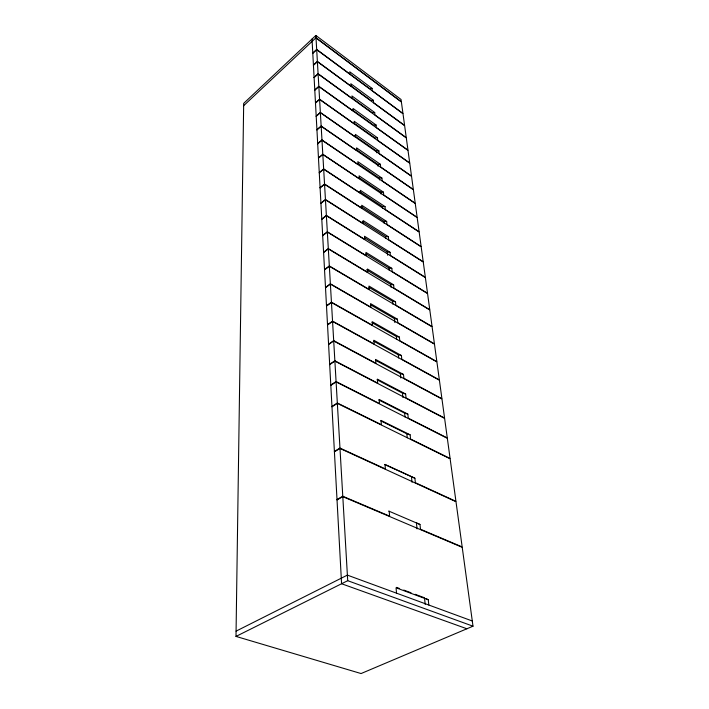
<?xml version="1.0" encoding="UTF-8"?>
<svg xmlns="http://www.w3.org/2000/svg" width="709" height="709" viewBox="0 0 709 709"><rect width="100%" height="100%" fill="white"/><g stroke="black" fill="none" stroke-linecap="round" stroke-linejoin="round"><path stroke-width="1.06" d="M337.032 499.925L342.801 496.663L462.224 547.33L473 626.189L361.067 673.55L236 636.416L243.683 103.381L315.859 35.45L401.055 99.499L401.374 101.804L315.992 37.754L315.859 35.45M243.648 105.712L315.992 37.754M312.775 53.095L316.675 49.462L316.01 37.949L401.391 101.999L402.969 113.493L372.296 90.734L372.039 88.377L349.75 71.804L349.962 74.161M312.784 53.29L316.693 49.665L402.996 113.688L404.6 125.449L373.608 102.716L373.342 100.297L350.822 83.733L351.035 86.152L317.375 61.453L316.693 49.665M313.422 65.095L317.375 61.453M313.44 65.29L317.393 61.656L404.626 125.653L406.266 137.679L374.955 114.973L374.689 112.501L351.921 95.945L352.143 98.427L318.093 73.736L317.393 61.656M314.096 77.378L318.093 73.736M314.105 77.591L318.111 73.949L406.301 137.883L407.976 150.184L376.337 127.523L376.062 124.988L353.038 108.459L353.268 110.994L318.828 86.33L318.111 73.949M314.778 89.972L318.828 86.33M314.787 90.185L318.846 86.542L408.003 150.397L409.722 162.99L377.746 140.373L377.463 137.776L354.19 121.274L354.42 123.871L319.582 99.233L318.846 86.542M315.478 102.885L319.582 99.233M315.487 103.097L319.599 99.446L409.758 163.203L411.512 176.098L379.2 153.534L378.907 150.875L355.369 134.4L355.608 137.067L320.362 112.465L319.599 99.446M316.196 116.116L320.362 112.465M316.205 116.338L320.371 112.687L411.548 176.311L413.347 189.516L380.68 167.023L380.378 164.293L356.574 147.862L356.822 150.592L321.15 126.034L320.371 112.687M316.932 129.694L321.15 126.034M316.941 129.924L321.168 126.264L413.382 189.737L415.226 203.261L382.195 180.848L381.894 178.056L357.815 161.661L358.063 164.461L321.966 139.965L321.168 126.264M317.685 143.617L321.966 139.965M317.703 143.856L321.975 140.196L415.261 203.492L417.149 217.344L383.755 195.019L383.445 192.157L359.082 175.814L359.339 178.695L322.799 154.252L321.975 140.196M318.465 157.912L322.799 154.252M318.474 158.151L322.817 154.5L417.184 217.583L419.125 231.781L385.35 209.554L385.031 206.611L360.385 190.34L360.651 193.291L323.659 168.928L322.817 154.5M319.263 172.588L323.659 168.928M319.272 172.836L323.676 169.176L419.161 232.029L421.146 246.581L386.99 224.461L386.662 221.447L361.723 205.247L361.998 208.269L324.536 184.003L323.676 169.176M320.078 187.655L324.536 184.003M320.096 187.912L324.554 184.26L421.181 246.829L423.22 261.763L388.674 239.766L388.337 236.673L363.097 220.543L363.38 223.654L325.44 199.495L324.554 184.26M320.92 203.146L325.44 199.495M320.929 203.403L325.458 199.761L423.255 262.02L425.347 277.334L390.402 255.47L390.056 252.298L364.506 236.257L364.798 239.456L326.37 215.421L325.458 199.761M321.78 219.054L326.37 215.421M321.797 219.329L326.388 215.687L425.382 277.591L427.527 293.304L392.174 271.6L391.82 268.339L365.959 252.404L366.252 255.683L327.328 231.79L326.388 215.687M322.675 235.423L327.328 231.79M322.684 235.698L327.345 232.065L427.562 293.579L429.769 309.709L394 288.173L393.628 284.823L367.448 269.003L367.749 272.371L328.311 248.629L327.345 232.065M323.588 252.253L328.311 248.629M323.596 252.537L328.329 248.912L429.805 309.993L432.073 326.557L395.87 305.207L395.489 301.759L368.981 286.064L369.292 289.529L329.322 265.964L328.329 248.912M324.527 269.571L329.322 265.964M324.536 269.863L329.339 266.256L432.109 326.84L434.431 343.856L397.793 322.71L397.403 319.174L370.55 303.612L370.869 307.183L330.367 283.804L329.339 266.256M325.493 287.402L330.367 283.804M325.511 287.703L330.385 284.105L434.475 344.149L436.859 361.643L399.77 340.719L399.371 337.076L372.172 321.664L372.5 325.342L331.44 302.185L330.385 284.105M326.486 305.756L331.44 302.185M326.503 306.066L331.457 302.495L436.904 361.936L439.358 379.918L401.808 359.25L401.4 355.501L373.838 340.258L374.184 344.042L332.548 321.124L331.457 302.495M327.514 324.678L332.548 321.124M327.531 324.997L332.565 321.443L439.403 380.228L441.929 398.715L403.908 378.322L403.483 374.458L375.557 359.401L375.912 363.3L333.691 340.648L332.565 321.443M328.577 344.175L333.691 340.648M328.595 344.512L333.709 340.976L441.973 399.034L444.57 418.062L406.062 397.953L405.628 393.982L377.33 379.12L377.693 383.144L334.861 360.784L333.709 340.976M329.667 364.284L334.861 360.784M329.685 364.63L334.887 361.12L444.614 418.39L447.29 437.967L408.287 418.186L407.835 414.091L379.155 399.459L379.528 403.598L336.075 381.557L334.887 361.12M330.793 385.031L336.075 381.557M330.811 385.386L336.101 381.912L447.335 438.304L450.091 458.466L410.582 439.039L410.112 434.812L381.034 420.419L381.415 424.691L337.333 403.004L331.954 406.452M331.972 406.815L337.351 403.368L450.135 458.812L455.949 501.352L415.377 482.714L414.889 478.221L384.978 464.386L385.386 468.933L339.966 448.07L334.4 451.429M334.418 451.819L339.983 448.451L455.993 501.715L462.171 546.94L420.499 529.242L419.967 524.456L416.431 522.923L417.069 528.887M337.005 499.517L342.775 496.247L389.622 516.134L389.188 511.278M236.079 631.134L347.383 575.123L472.291 620.995M236 636.416L347.711 580.689L473 626.189M372.039 88.377L369.699 88.669L316.675 49.462M373.342 100.297L370.975 100.563L350.211 85.328M374.689 112.501L372.287 112.722L352.169 98.134M376.062 124.988L373.625 125.174L352.408 109.975M377.463 137.776L374.999 137.927L354.438 123.375M354.704 135.836L376.399 150.982L378.907 150.875M355.829 149.2L377.844 164.364L380.378 164.293M357.948 163.557L379.315 178.074L381.894 178.056M359.215 177.649L380.83 192.121L383.445 192.157M359.596 191.519L382.381 206.532L385.031 206.611M360.916 206.363L383.968 221.314L386.662 221.447M362.272 221.598L385.599 236.478L388.337 236.673M364.506 237.772L387.274 252.041L390.056 252.298M365.95 253.849L389.002 268.029L391.82 268.339M366.491 269.801L390.765 284.442L393.628 284.823M368.946 287.34L392.582 301.307L395.489 301.759M370.515 304.799L394.443 318.651L397.403 319.174M372.021 322.701L396.366 336.474L399.371 337.076M373.678 341.189L398.334 354.819L401.4 355.501M375.38 360.225L400.372 373.687L403.483 374.458M377.135 379.838L402.464 393.123L405.628 393.982M378.845 400L404.617 413.134L407.835 414.091M380.706 420.836L406.833 433.757L410.112 434.812M466.903 628.777L341.578 583.746L312.013 39.075M428.821 605.034L428.245 599.734L396.056 587.788L396.535 593.176M396.499 587.371L399.61 588.523M403.758 590.065L411.007 592.768M415.155 594.302L424.487 597.776L425.196 604.369M384.615 464.519L414.889 478.221M388.683 511.047L419.967 524.456M426.366 598.75L428.245 599.734M376.399 150.982L376.594 152.754M377.844 164.364L378.039 166.172M379.315 178.074L379.519 179.926M380.83 192.121L381.034 194.027M382.381 206.532L382.594 208.49M383.968 221.314L384.189 223.317M385.599 236.478L385.82 238.534M387.274 252.041L387.619 255.213M389.002 268.029L389.232 270.2M390.765 284.442L391.067 287.234M392.582 301.307L392.883 304.179M394.443 318.651L394.869 322.577M396.366 336.474L396.685 339.505M398.334 354.819L398.671 357.93M400.372 373.687L400.833 377.968M402.464 393.123L402.934 397.527M404.617 413.134L405.034 417.025M406.833 433.757L407.267 437.763M411.477 476.944L412.053 482.271M336.101 381.912L337.333 403.004M337.351 403.368L339.966 448.07M339.983 448.451L342.775 496.247M342.801 496.663L347.711 580.689"/></g></svg>
